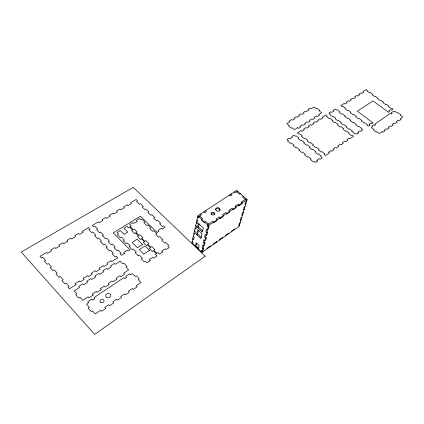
<?xml version="1.0" encoding="UTF-8"?>
<svg xmlns="http://www.w3.org/2000/svg" width="424" height="424" viewBox="0 0 424 424"><rect width="100%" height="100%" fill="white"/><g stroke="black" fill="none" stroke-linecap="round" stroke-linejoin="round"><path stroke-width="0.64" d="M197.849 215.763L191.876 242.767L201.962 252.418L239.147 226.374L247.123 199.609L236.65 190.376L197.849 215.763L208.486 225.658L201.962 252.418M192.761 243.609L193.047 242.321L192.162 241.473M197.462 227.502L198.39 223.374L203.334 228.001L202.365 232.108L197.462 227.502L198.443 226.845L199.11 223.899M196.609 234.552L197.701 229.707L201.978 233.735L200.844 238.564L196.609 234.552L197.579 233.894L198.406 230.264M195.416 246.153L196.185 242.798L199.174 245.644L198.384 248.994M196.911 243.175L196.551 244.722L195.597 245.385L198.565 248.226M201.066 251.559L201.374 250.282L202.274 251.141L203.234 250.473L203.864 247.897L202.905 248.565L201.999 247.706L202.63 245.104L203.536 245.968L204.501 245.295L205.142 242.671L204.177 243.344L203.26 242.475L203.902 239.825L204.824 240.694L205.794 240.026L206.451 237.35L205.476 238.018L204.548 237.149L205.205 234.446L206.133 235.32L207.113 234.647L207.781 231.923L206.795 232.591L205.863 231.716L206.53 228.96L207.469 229.84L208.454 229.167L209.138 226.384L208.147 227.057L207.203 226.178L207.543 224.778L212.822 221.227L213.765 222.097L213.553 222.939L216.812 220.74L217.03 219.897L216.086 219.033L219.325 216.855L220.268 217.713L220.051 218.556L223.257 216.388L223.485 215.546L222.542 214.692L225.732 212.546L226.67 213.399L226.448 214.237L229.607 212.106L229.84 211.263L228.902 210.415L232.039 208.306L232.977 209.143L232.744 209.986L235.855 207.887L236.094 207.044L235.161 206.207L238.256 204.124L239.189 204.962L238.945 205.799L242.014 203.732L242.258 202.889L241.325 202.062L246.19 198.787M207.034 248.867L207.225 248.104L210.368 245.904L210.172 246.673M213.283 244.489L213.484 243.721L216.579 241.558L216.378 242.321M229.384 195.83L229.607 194.987L230.529 195.803L232.071 194.791L231.149 193.975M219.447 240.175L219.653 239.406L222.701 237.276L222.489 238.039M225.515 235.924L225.727 235.156L228.732 233.052L228.515 233.82M231.499 231.732L231.716 230.963L234.679 228.891L234.456 229.66M239.528 225.096L238.648 225.706L239.417 223.13L240.297 222.515M241.071 219.913L240.191 220.528L240.97 217.899L241.855 217.284M242.645 214.634L241.754 215.249L242.549 212.572L243.445 211.958M244.245 209.26L243.35 209.875L244.16 207.145L245.061 206.536M245.878 203.785L244.977 204.394L245.803 201.623L246.704 201.008M208.486 225.658L247.123 199.609M243.408 196.333L242.502 196.943L245.284 199.402M240.329 193.62L239.417 194.219L236.656 191.786M237.567 191.187L235.135 192.782L234.218 191.971M205.444 210.792L206.377 211.645L204.734 212.721L203.806 211.862M200.51 214.025L201.437 214.883L198.782 216.627L198.469 218.037L197.536 217.173M199.778 215.97L202.582 218.572L201.586 219.234L201.389 220.077L204.511 222.987L204.713 222.144L205.709 221.482L208.534 224.105M196.916 219.977L197.844 220.84L197.224 223.618L196.301 222.759M198.443 226.845L202.9 231.027M195.692 225.51L196.609 226.368L195.999 229.087L195.093 228.234M194.494 230.932L195.4 231.785L194.802 234.456L193.906 233.603M197.579 233.894L201.342 237.451M193.318 236.253L194.213 237.106L193.625 239.724L192.74 238.876M215.524 209.589A2.258 1.733 14 0 1 217.994 208.582A2.258 1.733 14 0 1 219.892 210.527M211.014 214.284A1.818 1.405 13.6 0 1 212.848 213.071A1.818 1.405 13.6 0 1 214.608 214.682M382.066 131.673L379.358 133.592L376.804 131.673L376.173 132.113L373.348 129.988L373.979 129.548L371.445 127.645L372.5 126.919L371.657 126.283L373.751 124.842L374.593 125.467L375.632 124.746L374.795 124.121L390.255 113.457L391.087 114.061L392.078 113.378L391.251 112.768L393.223 111.406L394.055 112.01L395.036 111.332L397.521 113.139L398.11 112.731L400.881 114.745L400.293 115.158L402.8 116.982L400.256 118.789L401.093 119.398L399.122 120.798L398.284 120.183L396.297 121.587L397.14 122.207L395.147 123.623L394.304 123.002L392.295 124.428L393.138 125.048L391.119 126.485L390.276 125.859L388.241 127.295L389.089 127.926L387.043 129.378L386.195 128.748L384.139 130.205L384.987 130.841L382.92 132.309L382.066 131.673M205.179 256.228L94.658 334.43L21.2 252.036L133.253 187.344L205.179 256.228M105.677 308.471L101.601 311.274L100.658 310.241L95.305 313.914L92.474 310.797L91.234 311.64L88.102 308.184L89.347 307.347L86.549 304.257L88.616 302.869L87.683 301.851L91.796 299.1L92.724 300.118L94.764 298.745L93.837 297.733L123.84 277.672L124.762 278.637L126.67 277.36L125.748 276.395L129.543 273.862L130.465 274.816L132.346 273.554L135.124 276.421L136.252 275.658L139.353 278.854L138.224 279.623L141.033 282.522L136.125 285.887L137.063 286.863L133.258 289.486L132.315 288.506L128.472 291.14L129.415 292.131L125.541 294.797L124.598 293.8L120.692 296.482L121.635 297.484L117.697 300.197L116.754 299.19L112.784 301.92L113.727 302.932L109.721 305.688L108.777 304.671L104.733 307.442L105.677 308.471M317.587 160.993L315.382 162.503L313.935 161.332L313.193 161.836L310.304 159.493L311.041 158.995L308.163 156.663L307.426 157.161L304.559 154.839L305.301 154.347L302.445 152.036L301.703 152.529L298.862 150.223L299.604 149.736L296.774 147.446L296.031 147.934L293.212 145.649L293.959 145.167L291.156 142.899L290.408 143.376L287.615 141.113L288.362 140.636L286.969 139.512L289.205 138.097L290.043 138.77L292.512 137.212L291.68 136.539L293.89 135.145L295.279 136.258L296.01 135.791L298.793 138.023L298.061 138.489L300.855 140.726L301.586 140.259L304.39 142.501L303.658 142.978L306.478 145.236L307.204 144.759L310.034 147.022L309.308 147.504L312.149 149.783L312.875 149.301L315.726 151.585L315 152.073L317.868 154.368L318.594 153.88L321.471 156.18L320.745 156.673L322.192 157.834L320.014 159.323L319.15 158.629L316.717 160.293L317.587 160.993M329.347 152.921L325.547 155.529L324.106 154.378L324.821 153.891L321.954 151.601L321.233 152.089L318.376 149.804L319.092 149.322L316.246 147.054L315.525 147.531L312.689 145.268L313.41 144.796L310.591 142.543L309.865 143.015L307.056 140.773L307.776 140.302L304.978 138.07L304.257 138.537L301.464 136.311L302.19 135.85L299.418 133.634L298.692 134.095L297.304 132.993L301.173 130.555L301.999 131.212L304.395 129.696L303.568 129.044L305.948 127.545L306.769 128.196L309.133 126.697L308.312 126.05L310.659 124.566L311.486 125.213L313.818 123.739L312.997 123.098L315.318 121.63L316.14 122.271L318.445 120.814L317.624 120.178L319.913 118.731L320.735 119.367L323.009 117.925L322.192 117.294L325.807 115.015L327.169 116.059L326.496 116.489L329.225 118.588L329.899 118.153L332.639 120.262L331.966 120.692L334.716 122.806L335.389 122.372L338.151 124.492L337.483 124.932L340.255 127.068L340.923 126.622L343.71 128.763L343.043 129.209L345.841 131.355L346.503 130.91L349.312 133.067L348.65 133.518L351.469 135.685L352.132 135.23L353.547 136.316L349.996 138.754L349.148 138.097L346.911 139.629L347.76 140.286L345.512 141.828L344.659 141.166L342.391 142.718L343.244 143.386L340.965 144.95L340.112 144.282L337.817 145.851L338.675 146.524L336.365 148.108L335.506 147.43L333.179 149.025L334.038 149.704L331.701 151.304L330.842 150.626L328.483 152.237L329.347 152.921M358.582 132.86L356.621 134.207L355.211 133.125L354.554 133.576L351.74 131.424L352.397 130.974L349.599 128.832L348.936 129.278L346.143 127.142L346.806 126.702L344.028 124.577L343.366 125.011L340.594 122.891L341.262 122.457L338.5 120.352L337.838 120.782L335.093 118.678L335.755 118.248L333.02 116.16L332.352 116.584L329.628 114.501L330.301 114.077L328.939 113.038L330.943 111.777L331.754 112.397L333.964 111.003L333.153 110.383L335.13 109.138L336.481 110.16L337.138 109.747L339.847 111.798L339.195 112.217L341.919 114.284L342.571 113.865L345.306 115.932L344.648 116.356L347.394 118.439L348.046 118.015L350.802 120.098L350.15 120.527L352.922 122.626L353.568 122.197L356.346 124.301L355.699 124.736L358.487 126.85L359.133 126.41L361.932 128.536L361.29 128.976L362.695 130.041L360.755 131.371L359.907 130.73L357.739 132.214L358.582 132.86M369.924 125.08L368.233 126.235L366.834 125.181L367.47 124.751L364.682 122.653L364.046 123.082L361.269 120.994L361.905 120.564L359.139 118.487L358.503 118.911L355.747 116.833L356.383 116.415L353.643 114.348L353.001 114.772L350.266 112.71L350.908 112.296L348.184 110.245L347.542 110.659L344.829 108.618L345.475 108.21L342.772 106.175L342.126 106.583L340.779 105.571L344.214 103.408L345.019 104.013L347.145 102.666L346.344 102.062L348.459 100.727L349.265 101.325L351.364 99.995L350.563 99.402L352.651 98.082L353.457 98.675L355.535 97.361L354.734 96.773L356.801 95.469L357.596 96.057L359.653 94.759L358.852 94.17L360.898 92.883L361.693 93.466L363.723 92.183L362.928 91.605L366.151 89.57L367.476 90.535L366.871 90.911L369.527 92.845L370.126 92.464L372.791 94.398L372.192 94.785L374.869 96.736L375.468 96.349L378.15 98.299L377.551 98.691L380.249 100.652L380.842 100.26L383.55 102.226L382.957 102.624L385.67 104.601L386.264 104.203L388.994 106.186L388.4 106.588L391.135 108.581L391.728 108.178L393.101 109.175L391.527 110.256L390.7 109.652L388.718 111.008L389.545 111.613L388.554 112.296L373.009 100.917L357.337 111.162L373.067 122.923L372.023 123.638L371.186 123.013L369.087 124.449L369.924 125.08M162.62 251.973L159.451 254.098L157.924 252.582L156.859 253.292L153.822 250.271L154.887 249.566L151.866 246.567L150.801 247.266L147.791 244.277L148.861 243.583L145.867 240.615L144.801 241.304L141.823 238.341L142.893 237.663L139.931 234.721L138.865 235.399L135.918 232.469L136.984 231.796L134.053 228.886L132.988 229.554L130.067 226.655L131.138 225.992L129.686 224.55L132.882 222.584L133.751 223.443L137.275 221.27L136.406 220.416L139.56 218.477L141.007 219.897L142.051 219.25L144.96 222.091L143.916 222.743L146.842 225.605L147.886 224.953L150.822 227.826L149.778 228.483L152.73 231.377L153.774 230.709L156.742 233.613L155.698 234.281L158.682 237.202L159.726 236.528L162.721 239.459L161.682 240.138L164.698 243.09L165.736 242.406L168.763 245.364L167.724 246.053L169.245 247.542L166.118 249.635L165.206 248.734L161.708 251.072L162.62 251.973M150.154 260.58L146.895 262.763L145.363 261.216L144.271 261.947L141.219 258.857L142.316 258.137L139.284 255.073L138.187 255.789L135.171 252.736L136.268 252.026L133.263 248.989L132.166 249.699L129.182 246.673L130.279 245.973L127.311 242.968L126.214 243.668L123.257 240.673L124.354 239.984L121.412 237.011L120.315 237.7L117.39 234.737L118.492 234.059L117.035 232.585L120.321 230.561L124.11 234.377L127.73 232.124L123.941 228.329L127.179 226.337L128.631 227.789L129.707 227.121L132.622 230.025L131.551 230.693L134.482 233.619L135.558 232.946L138.505 235.877L137.434 236.555L140.397 239.507L141.468 238.823L144.446 241.786L143.376 242.475L146.37 245.459L147.435 244.765L150.446 247.759L149.375 248.459L152.402 251.469L153.472 250.764L156.509 253.791L155.444 254.501L156.97 256.022L153.753 258.174L152.836 257.251L149.237 259.658L150.154 260.58M93.163 295.088L89.077 297.807L88.155 296.795L82.791 300.356L80.025 297.304L78.774 298.12L75.716 294.738L76.961 293.927L74.221 290.906L79.59 287.424L78.684 286.428L82.77 283.783L83.682 284.774L87.736 282.146L86.83 281.16L90.853 278.557L91.759 279.538L95.745 276.952L94.838 275.982L98.797 273.422L99.704 274.386L103.626 271.842L102.719 270.883L106.61 268.371L107.516 269.32L111.374 266.818L110.468 265.875L114.295 263.399L115.201 264.338L120.13 261.142L122.849 263.951L123.978 263.214L127.015 266.346L125.886 267.088L128.631 269.924L123.713 273.194L124.635 274.148L120.814 276.692L119.891 275.727L116.038 278.287L116.96 279.252L113.076 281.838L112.153 280.863L108.237 283.465L109.159 284.446L105.21 287.075L104.288 286.083L100.308 288.728L101.23 289.724L97.213 292.396L96.29 291.394L92.236 294.081L93.163 295.088M149.513 250.367L143.763 254.146L139.236 249.593L144.997 245.856L149.513 250.367M142.485 244.526L137.44 247.786L132.071 242.385L137.122 239.168L142.485 244.526M76.044 284.578L69.414 288.839L67.909 287.175L69.16 286.375L66.155 283.057L64.904 283.852L61.915 280.545L63.165 279.761L60.197 276.48L58.947 277.259L55.989 273.994L57.24 273.22L54.299 269.971L53.048 270.74L50.127 267.512L51.378 266.749L48.469 263.537L47.218 264.295L44.329 261.094L45.58 260.347L42.702 257.172L41.451 257.914L40.02 256.329L46.661 252.397L47.52 253.34L51.627 250.897L50.769 249.964L54.844 247.552L55.703 248.48L59.742 246.079L58.883 245.157L62.89 242.782L63.748 243.699L67.723 241.341L66.87 240.429L70.813 238.092L71.672 238.998L75.583 236.677L74.725 235.776L78.61 233.476L79.463 234.371L83.316 232.087L82.457 231.197L88.558 227.582L89.983 229.055L88.849 229.728L91.711 232.691L92.845 232.008L95.723 234.976L94.589 235.665L97.478 238.654L98.617 237.959L101.522 240.959L100.387 241.659L103.308 244.68L104.442 243.975L107.378 247.007L106.244 247.717L109.201 250.769L110.335 250.054L113.298 253.117L112.169 253.838L115.153 256.923L116.282 256.197L117.782 257.739L111.713 261.645L110.812 260.707L106.975 263.166L107.876 264.11L104.013 266.595L103.112 265.647L99.211 268.148L100.112 269.102L96.184 271.625L95.283 270.666L91.319 273.21L92.225 274.174L88.229 276.745L87.323 275.77L83.295 278.356L84.201 279.337L80.136 281.944L79.235 280.964L75.138 283.587L76.044 284.578M124.529 253.457L121.545 255.375L120.05 253.838L121.169 253.123L118.19 250.065L117.066 250.78L114.104 247.733L115.222 247.028L112.275 244.001L111.152 244.706L108.215 241.691L109.339 240.996L106.419 238.002L105.295 238.696L102.391 235.712L103.514 235.029L100.626 232.066L99.502 232.744L96.624 229.792L97.753 229.119L94.891 226.188L93.762 226.856L92.342 225.393L98.315 221.853L99.168 222.722L102.868 220.528L102.014 219.664L105.682 217.491L106.535 218.349L110.176 216.187L109.323 215.334L112.938 213.193L113.786 214.041L117.374 211.915L116.52 211.067L120.082 208.963L120.93 209.801L124.46 207.707L123.612 206.87L127.115 204.797L127.963 205.624L131.44 203.562L130.592 202.736L136.104 199.471L137.519 200.833L136.491 201.448L139.326 204.188L140.355 203.573L143.206 206.329L142.178 206.949L145.045 209.716L146.068 209.09L148.946 211.873L147.923 212.504L150.817 215.302L151.84 214.666L154.744 217.475L153.721 218.111L156.647 220.936L157.67 220.294L160.601 223.13L159.583 223.777L162.53 226.633L163.553 225.976L165.031 227.407L162.307 229.161L161.417 228.298L157.982 230.502L158.873 231.366L157.15 232.479L140.45 216.176L113.266 232.85L130.067 249.895L128.228 251.077L127.333 250.165L123.628 252.54L124.529 253.457M297.595 127.714L294.452 129.675L291.982 127.709L291.251 128.159L288.516 125.976L289.248 125.531L286.799 123.575L289.952 121.651L289.142 121.004L291.553 119.536L292.364 120.178L294.76 118.72L293.949 118.079L296.328 116.632L297.139 117.268L299.503 115.826L298.697 115.19L301.051 113.759L301.856 114.39L304.194 112.97L303.388 112.339L305.709 110.924L306.515 111.549L308.82 110.145L308.015 109.519L310.31 108.125L311.115 108.745L314.073 106.943L316.484 108.793L317.163 108.38L319.855 110.441L319.177 110.86L321.604 112.731L318.663 114.57L319.473 115.196L317.194 116.627L316.378 115.996L314.083 117.427L314.894 118.058L312.589 119.504L311.767 118.868L309.446 120.321L310.262 120.957L307.925 122.425L307.103 121.778L304.75 123.252L305.566 123.893L303.202 125.377L302.381 124.73L299.991 126.22L300.817 126.866L298.416 128.366L297.595 127.714M106.742 297.404A2.528 2.147 -2.8 0 0 110.77 295.888A2.528 2.147 -2.8 0 0 107.267 293.7A2.528 2.147 -2.8 0 0 106.742 297.404M100.822 302.37A2.046 1.738 -4.2 0 0 104.081 301.135A2.046 1.738 -4.2 0 0 101.267 299.365A2.046 1.738 -4.2 0 0 100.822 302.37M216.282 210.505A2.258 1.733 14 0 0 220.03 210.129A2.258 1.733 14 0 0 217.332 207.686A2.258 1.733 14 0 0 216.282 210.505M211.724 214.502A1.818 1.405 13.6 0 0 214.751 214.2A1.818 1.405 13.6 0 0 212.588 212.223A1.818 1.405 13.6 0 0 211.724 214.502"/></g></svg>
